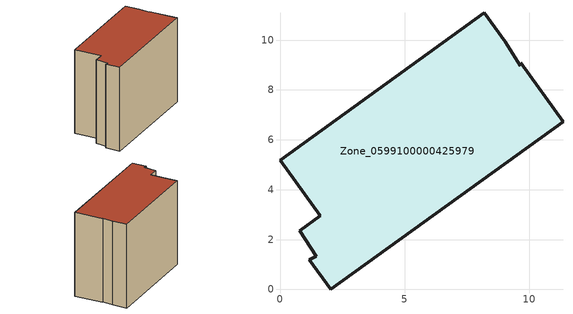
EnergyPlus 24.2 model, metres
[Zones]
Zone_0599100000425979
 floor ground (C_G): 1.61,2.96 0,5.18 8.19,11.1 9.03,9.94 9.64,8.98 9.65,9.08 11.35,6.73 2.04,0 1.18,1.19 1.46,1.32 0.8,2.36 z0
 wall outside (C_F): 11.35,6.73 9.65,9.08 9.64,8.98 9.03,9.94 8.19,11.1 0,5.18 1.61,2.96 0.8,2.36 1.46,1.32 1.18,1.19 2.04,0 11.35,6.73 z0:8.55
 roof outside (C_R): 9.64,8.98 9.03,9.94 8.19,11.1 0,5.18 1.61,2.96 0.8,2.36 1.46,1.32 1.18,1.19 2.04,0 11.35,6.73 9.65,9.08 z8.55
[BUILDING]
Pand.0599100000425979: North Axis=0; Terrain=City; Loads Convergence Tolerance Value=0.04; Temperature Convergence Tolerance Value=0.4; Solar Distribution=FullExterior; Maximum Number of Warmup Days=25; Minimum Number of Warmup Days=1
[Site:Location]
Rotterdam.The.Hague.AP_ZH_NLD Design_Conditions: Latitude=51.96; Longitude=4.45; Time Zone=1; Elevation=-4.5
[SITE:GROUNDTEMPERATURE:BUILDINGSURFACE]
18, 18, 18, 18, 18, 18, 18, 18, 18, 18, 18, 18
[MATERIAL] Thermal Absorptance=0.9; Solar Absorptance=0.7; Visible Absorptance=0.7
Name | Roughness | Thickness | Conductivity | Density | Specific Heat
G.TI.2006-2014 | MediumSmooth | 0.15 | 0.06 | 540 | 1210
F.TI.2006-2014 | Rough | 0.3 | 0.12 | 1920 | 840
R.TI.2006-2014 | MediumRough | 0.2 | 0.08 | 1500 | 1000
[CONSTRUCTION]
C_G: G.TI.2006-2014
C_F: F.TI.2006-2014
C_R: R.TI.2006-2014
[ZONE]
Zone_0599100000425979: Type=1; Multiplier=1; Ceiling Height=Autocalculate; Volume=Autocalculate; Floor Area=autocalculate; Part of Total Floor Area=Yes
[ZONEINFILTRATION:DESIGNFLOWRATE]
Infil_Zone_0599100000425979: Zone or ZoneList or Space or SpaceList=Zone_0599100000425979; Schedule=AlwaysOn; Design Flow Rate Calculation Method=Flow/Area; Flow Rate per Floor Area=0.0015; Constant Term Coefficient=1; Temperature Term Coefficient=0; Velocity Term Coefficient=0; Velocity Squared Term Coefficient=0
[HVACTEMPLATE:ZONE:IDEALLOADSAIRSYSTEM]
Zone_0599100000425979: Maximum Heating Supply Air Temperature=50; Minimum Cooling Supply Air Temperature=13; Maximum Heating Supply Air Humidity Ratio=0.0156; Minimum Cooling Supply Air Humidity Ratio=0.0077; Heating Limit=NoLimit; Cooling Limit=NoLimit; Dehumidification Control Type=ConstantSensibleHeatRatio; Cooling Sensible Heat Ratio=0.7; Dehumidification Setpoint=60; Humidification Control Type=None; Humidification Setpoint=30; Outdoor Air Method=None; Outdoor Air Flow Rate per Person=0.00944; Outdoor Air Flow Rate per Zone Floor Area=0; Outdoor Air Flow Rate per Zone=0; Demand Controlled Ventilation Type=None; Outdoor Air Economizer Type=NoEconomizer; Heat Recovery Type=None; Sensible Heat Recovery Effectiveness=0.7; Latent Heat Recovery Effectiveness=0.65
[ZONECONTROL:THERMOSTAT]
ThermostatControl_Zone_0599100000425979: Zone or ZoneList=Zone_0599100000425979; Control Type Schedule=DualSetpointControlType; Control 1=Thermostat_Zone_0599100000425979; Temperature Difference Between Cutout And Setpoint=0
[THERMOSTATSETPOINT:DUALSETPOINT]
Thermostat_Zone_0599100000425979: Heating Setpoint Temperature Schedule=HeatingSetpoint_Zone_0599100000425979; Cooling Setpoint Temperature Schedule=CoolingSetpoint_Zone_0599100000425979
[SCHEDULE:COMPACT]
HeatingSetpoint_Zone_0599100000425979: Through: 12/31, For: AllDays, Until: 24:00, 21
CoolingSetpoint_Zone_0599100000425979: Through: 12/31, For: AllDays, Until: 24:00, 24
DualSetpointControlType: Through: 12/31, For: AllDays, Until: 24:00, 4
AlwaysOn: Through: 12/31, For: AllDays, Until: 24:00, 1
